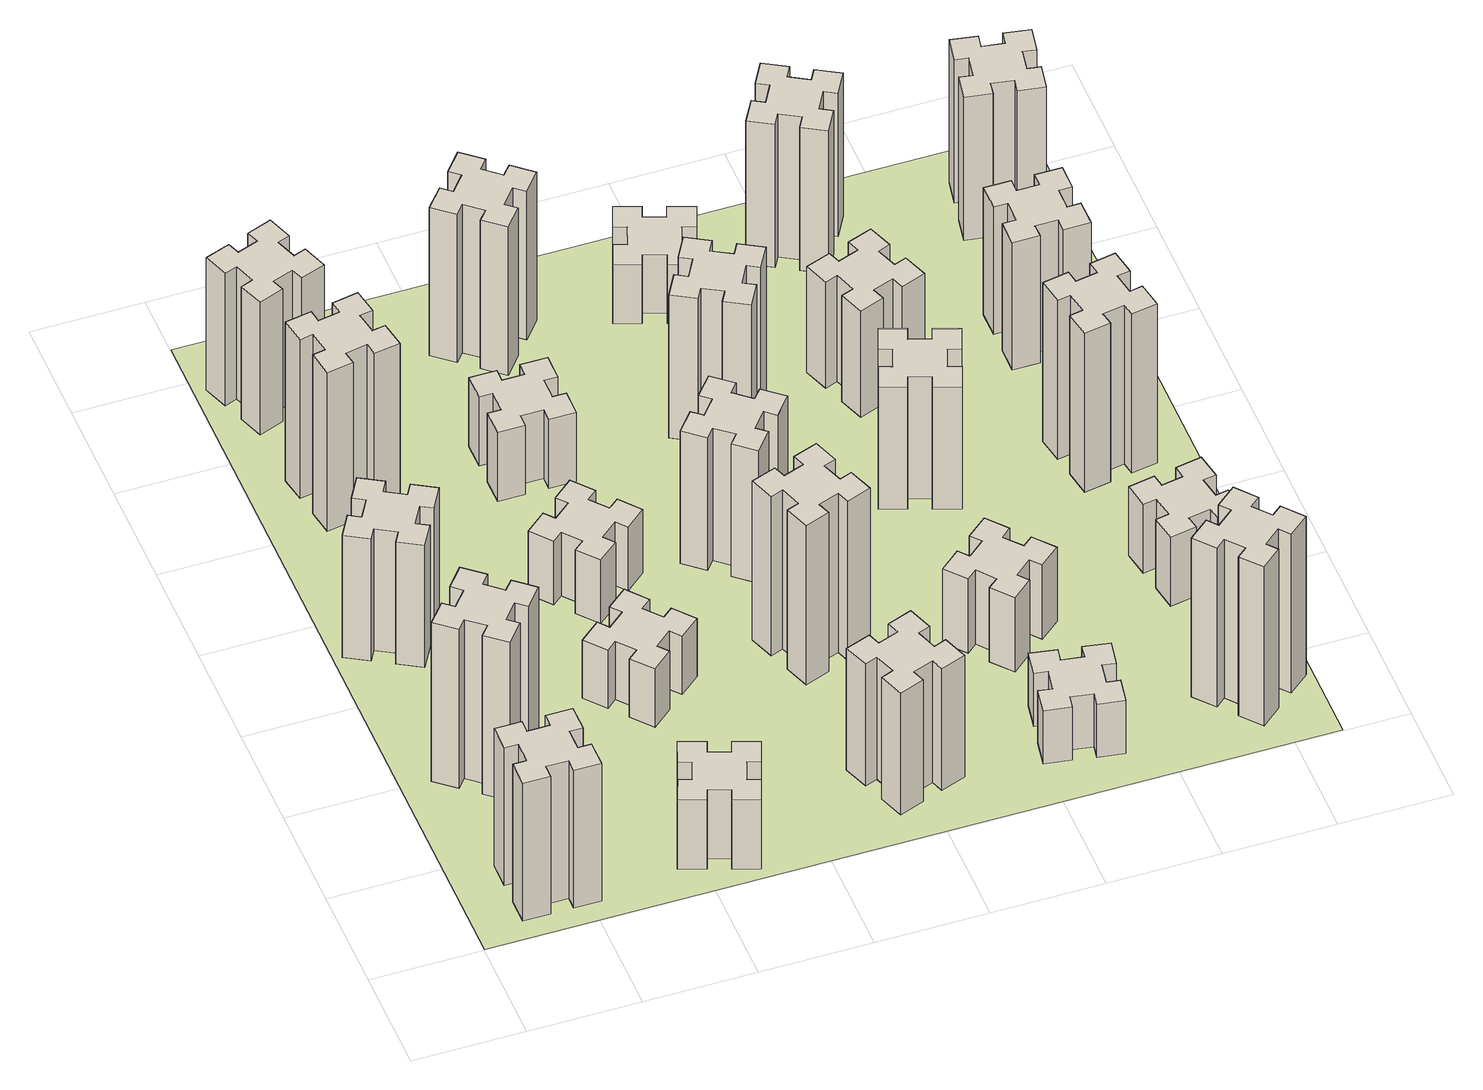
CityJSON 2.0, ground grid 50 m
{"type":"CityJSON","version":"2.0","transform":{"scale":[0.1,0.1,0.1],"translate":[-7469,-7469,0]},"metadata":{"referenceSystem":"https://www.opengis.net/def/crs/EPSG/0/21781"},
"CityObjects":{
"building1":{"type":"Building","attributes":{"class":"1000","function":"1000","usage":"1000","yearOfConstruction":2016,"roofType":"1000","measuredHeight":78,"storeysAboveGround":30,"storeysBelowGround":0},"geometry":[{"type":"Solid","lod":"1","boundaries":[[[[0,1,2,3,4,5,6,7,8,9,10,11,12,13,14,15,16,17,18,19]],[[17,16,20,21]],[[16,15,22,20]],[[15,14,23,22]],[[14,13,24,23]],[[13,12,25,24]],[[12,11,26,25]],[[11,10,27,26]],[[10,9,28,27]],[[9,8,29,28]],[[8,7,30,29]],[[7,6,31,30]],[[6,5,32,31]],[[5,4,33,32]],[[4,3,34,33]],[[3,2,35,34]],[[2,1,36,35]],[[1,0,37,36]],[[0,19,38,37]],[[19,18,39,38]],[[18,17,21,39]],[[24,25,26,27,28,29,30,31,32,33,34,35,36,37,38,39,21,20,22,23]]]]}]},
"building2":{"type":"Building","attributes":{"class":"1000","function":"1000","usage":"1000","yearOfConstruction":2016,"roofType":"1000","measuredHeight":90,"storeysAboveGround":30,"storeysBelowGround":0},"geometry":[{"type":"Solid","lod":"1","boundaries":[[[[40,41,42,43,44,45,46,47,48,49,50,51,52,53,54,55,56,57,58,59]],[[57,56,60,61]],[[56,55,62,60]],[[55,54,63,62]],[[54,53,64,63]],[[53,52,65,64]],[[52,51,66,65]],[[51,50,67,66]],[[50,49,68,67]],[[49,48,69,68]],[[48,47,70,69]],[[47,46,71,70]],[[46,45,72,71]],[[45,44,73,72]],[[44,43,74,73]],[[43,42,75,74]],[[42,41,76,75]],[[41,40,77,76]],[[40,59,78,77]],[[59,58,79,78]],[[58,57,61,79]],[[64,65,66,67,68,69,70,71,72,73,74,75,76,77,78,79,61,60,62,63]]]]}]},
"building3":{"type":"Building","attributes":{"class":"1000","function":"1000","usage":"1000","yearOfConstruction":2016,"roofType":"1000","measuredHeight":69,"storeysAboveGround":30,"storeysBelowGround":0},"geometry":[{"type":"Solid","lod":"1","boundaries":[[[[80,81,82,83,84,85,86,87,88,89,90,91,92,93,94,95,96,97,98,99]],[[97,96,100,101]],[[96,95,102,100]],[[95,94,103,102]],[[94,93,104,103]],[[93,92,105,104]],[[92,91,106,105]],[[91,90,107,106]],[[90,89,108,107]],[[89,88,109,108]],[[88,87,110,109]],[[87,86,111,110]],[[86,85,112,111]],[[85,84,113,112]],[[84,83,114,113]],[[83,82,115,114]],[[82,81,116,115]],[[81,80,117,116]],[[80,99,118,117]],[[99,98,119,118]],[[98,97,101,119]],[[104,105,106,107,108,109,110,111,112,113,114,115,116,117,118,119,101,100,102,103]]]]}]},
"building4":{"type":"Building","attributes":{"class":"1000","function":"1000","usage":"1000","yearOfConstruction":2016,"roofType":"1000","measuredHeight":90,"storeysAboveGround":30,"storeysBelowGround":0},"geometry":[{"type":"Solid","lod":"1","boundaries":[[[[120,121,122,123,124,125,126,127,128,129,130,131,132,133,134,135,136,137,138,139]],[[137,136,140,141]],[[136,135,142,140]],[[135,134,143,142]],[[134,133,144,143]],[[133,132,145,144]],[[132,131,146,145]],[[131,130,147,146]],[[130,129,148,147]],[[129,128,149,148]],[[128,127,150,149]],[[127,126,151,150]],[[126,125,152,151]],[[125,124,153,152]],[[124,123,154,153]],[[123,122,155,154]],[[122,121,156,155]],[[121,120,157,156]],[[120,139,158,157]],[[139,138,159,158]],[[138,137,141,159]],[[144,145,146,147,148,149,150,151,152,153,154,155,156,157,158,159,141,140,142,143]]]]}]},
"building5":{"type":"Building","attributes":{"class":"1000","function":"1000","usage":"1000","yearOfConstruction":2016,"roofType":"1000","measuredHeight":39,"storeysAboveGround":30,"storeysBelowGround":0},"geometry":[{"type":"Solid","lod":"1","boundaries":[[[[160,161,162,163,164,165,166,167,168,169,170,171,172,173,174,175,176,177,178,179]],[[177,176,180,181]],[[176,175,182,180]],[[175,174,183,182]],[[174,173,184,183]],[[173,172,185,184]],[[172,171,186,185]],[[171,170,187,186]],[[170,169,188,187]],[[169,168,189,188]],[[168,167,190,189]],[[167,166,191,190]],[[166,165,192,191]],[[165,164,193,192]],[[164,163,194,193]],[[163,162,195,194]],[[162,161,196,195]],[[161,160,197,196]],[[160,179,198,197]],[[179,178,199,198]],[[178,177,181,199]],[[184,185,186,187,188,189,190,191,192,193,194,195,196,197,198,199,181,180,182,183]]]]}]},
"building6":{"type":"Building","attributes":{"class":"1000","function":"1000","usage":"1000","yearOfConstruction":2016,"roofType":"1000","measuredHeight":75,"storeysAboveGround":30,"storeysBelowGround":0},"geometry":[{"type":"Solid","lod":"1","boundaries":[[[[200,201,202,203,204,205,206,207,208,209,210,211,212,213,214,215,216,217,218,219]],[[217,216,220,221]],[[216,215,222,220]],[[215,214,223,222]],[[214,213,224,223]],[[213,212,225,224]],[[212,211,226,225]],[[211,210,227,226]],[[210,209,228,227]],[[209,208,229,228]],[[208,207,230,229]],[[207,206,231,230]],[[206,205,232,231]],[[205,204,233,232]],[[204,203,234,233]],[[203,202,235,234]],[[202,201,236,235]],[[201,200,237,236]],[[200,219,238,237]],[[219,218,239,238]],[[218,217,221,239]],[[224,225,226,227,228,229,230,231,232,233,234,235,236,237,238,239,221,220,222,223]]]]}]},
"building7":{"type":"Building","attributes":{"class":"1000","function":"1000","usage":"1000","yearOfConstruction":2016,"roofType":"1000","measuredHeight":33,"storeysAboveGround":30,"storeysBelowGround":0},"geometry":[{"type":"Solid","lod":"1","boundaries":[[[[240,241,242,243,244,245,246,247,248,249,250,251,252,253,254,255,256,257,258,259]],[[257,256,260,261]],[[256,255,262,260]],[[255,254,263,262]],[[254,253,264,263]],[[253,252,265,264]],[[252,251,266,265]],[[251,250,267,266]],[[250,249,268,267]],[[249,248,269,268]],[[248,247,270,269]],[[247,246,271,270]],[[246,245,272,271]],[[245,244,273,272]],[[244,243,274,273]],[[243,242,275,274]],[[242,241,276,275]],[[241,240,277,276]],[[240,259,278,277]],[[259,258,279,278]],[[258,257,261,279]],[[264,265,266,267,268,269,270,271,272,273,274,275,276,277,278,279,261,260,262,263]]]]}]},
"building8":{"type":"Building","attributes":{"class":"1000","function":"1000","usage":"1000","yearOfConstruction":2016,"roofType":"1000","measuredHeight":36,"storeysAboveGround":30,"storeysBelowGround":0},"geometry":[{"type":"Solid","lod":"1","boundaries":[[[[280,281,282,283,284,285,286,287,288,289,290,291,292,293,294,295,296,297,298,299]],[[297,296,300,301]],[[296,295,302,300]],[[295,294,303,302]],[[294,293,304,303]],[[293,292,305,304]],[[292,291,306,305]],[[291,290,307,306]],[[290,289,308,307]],[[289,288,309,308]],[[288,287,310,309]],[[287,286,311,310]],[[286,285,312,311]],[[285,284,313,312]],[[284,283,314,313]],[[283,282,315,314]],[[282,281,316,315]],[[281,280,317,316]],[[280,299,318,317]],[[299,298,319,318]],[[298,297,301,319]],[[304,305,306,307,308,309,310,311,312,313,314,315,316,317,318,319,301,300,302,303]]]]}]},
"building9":{"type":"Building","attributes":{"class":"1000","function":"1000","usage":"1000","yearOfConstruction":2016,"roofType":"1000","measuredHeight":39,"storeysAboveGround":30,"storeysBelowGround":0},"geometry":[{"type":"Solid","lod":"1","boundaries":[[[[320,321,322,323,324,325,326,327,328,329,330,331,332,333,334,335,336,337,338,339]],[[337,336,340,341]],[[336,335,342,340]],[[335,334,343,342]],[[334,333,344,343]],[[333,332,345,344]],[[332,331,346,345]],[[331,330,347,346]],[[330,329,348,347]],[[329,328,349,348]],[[328,327,350,349]],[[327,326,351,350]],[[326,325,352,351]],[[325,324,353,352]],[[324,323,354,353]],[[323,322,355,354]],[[322,321,356,355]],[[321,320,357,356]],[[320,339,358,357]],[[339,338,359,358]],[[338,337,341,359]],[[344,345,346,347,348,349,350,351,352,353,354,355,356,357,358,359,341,340,342,343]]]]}]},
"building10":{"type":"Building","attributes":{"class":"1000","function":"1000","usage":"1000","yearOfConstruction":2016,"roofType":"1000","measuredHeight":69,"storeysAboveGround":30,"storeysBelowGround":0},"geometry":[{"type":"Solid","lod":"1","boundaries":[[[[360,361,362,363,364,365,366,367,368,369,370,371,372,373,374,375,376,377,378,379]],[[377,376,380,381]],[[376,375,382,380]],[[375,374,383,382]],[[374,373,384,383]],[[373,372,385,384]],[[372,371,386,385]],[[371,370,387,386]],[[370,369,388,387]],[[369,368,389,388]],[[368,367,390,389]],[[367,366,391,390]],[[366,365,392,391]],[[365,364,393,392]],[[364,363,394,393]],[[363,362,395,394]],[[362,361,396,395]],[[361,360,397,396]],[[360,379,398,397]],[[379,378,399,398]],[[378,377,381,399]],[[384,385,386,387,388,389,390,391,392,393,394,395,396,397,398,399,381,380,382,383]]]]}]},
"building11":{"type":"Building","attributes":{"class":"1000","function":"1000","usage":"1000","yearOfConstruction":2016,"roofType":"1000","measuredHeight":84,"storeysAboveGround":30,"storeysBelowGround":0},"geometry":[{"type":"Solid","lod":"1","boundaries":[[[[400,401,402,403,404,405,406,407,408,409,410,411,412,413,414,415,416,417,418,419]],[[417,416,420,421]],[[416,415,422,420]],[[415,414,423,422]],[[414,413,424,423]],[[413,412,425,424]],[[412,411,426,425]],[[411,410,427,426]],[[410,409,428,427]],[[409,408,429,428]],[[408,407,430,429]],[[407,406,431,430]],[[406,405,432,431]],[[405,404,433,432]],[[404,403,434,433]],[[403,402,435,434]],[[402,401,436,435]],[[401,400,437,436]],[[400,419,438,437]],[[419,418,439,438]],[[418,417,421,439]],[[424,425,426,427,428,429,430,431,432,433,434,435,436,437,438,439,421,420,422,423]]]]}]},
"building12":{"type":"Building","attributes":{"class":"1000","function":"1000","usage":"1000","yearOfConstruction":2016,"roofType":"1000","measuredHeight":90,"storeysAboveGround":30,"storeysBelowGround":0},"geometry":[{"type":"Solid","lod":"1","boundaries":[[[[440,441,442,443,444,445,446,447,448,449,450,451,452,453,454,455,456,457,458,459]],[[457,456,460,461]],[[456,455,462,460]],[[455,454,463,462]],[[454,453,464,463]],[[453,452,465,464]],[[452,451,466,465]],[[451,450,467,466]],[[450,449,468,467]],[[449,448,469,468]],[[448,447,470,469]],[[447,446,471,470]],[[446,445,472,471]],[[445,444,473,472]],[[444,443,474,473]],[[443,442,475,474]],[[442,441,476,475]],[[441,440,477,476]],[[440,459,478,477]],[[459,458,479,478]],[[458,457,461,479]],[[464,465,466,467,468,469,470,471,472,473,474,475,476,477,478,479,461,460,462,463]]]]}]},
"building13":{"type":"Building","attributes":{"class":"1000","function":"1000","usage":"1000","yearOfConstruction":2016,"roofType":"1000","measuredHeight":75,"storeysAboveGround":30,"storeysBelowGround":0},"geometry":[{"type":"Solid","lod":"1","boundaries":[[[[480,481,482,483,484,485,486,487,488,489,490,491,492,493,494,495,496,497,498,499]],[[497,496,500,501]],[[496,495,502,500]],[[495,494,503,502]],[[494,493,504,503]],[[493,492,505,504]],[[492,491,506,505]],[[491,490,507,506]],[[490,489,508,507]],[[489,488,509,508]],[[488,487,510,509]],[[487,486,511,510]],[[486,485,512,511]],[[485,484,513,512]],[[484,483,514,513]],[[483,482,515,514]],[[482,481,516,515]],[[481,480,517,516]],[[480,499,518,517]],[[499,498,519,518]],[[498,497,501,519]],[[504,505,506,507,508,509,510,511,512,513,514,515,516,517,518,519,501,500,502,503]]]]}]},
"building14":{"type":"Building","attributes":{"class":"1000","function":"1000","usage":"1000","yearOfConstruction":2016,"roofType":"1000","measuredHeight":81,"storeysAboveGround":30,"storeysBelowGround":0},"geometry":[{"type":"Solid","lod":"1","boundaries":[[[[520,521,522,523,524,525,526,527,528,529,530,531,532,533,534,535,536,537,538,539]],[[537,536,540,541]],[[536,535,542,540]],[[535,534,543,542]],[[534,533,544,543]],[[533,532,545,544]],[[532,531,546,545]],[[531,530,547,546]],[[530,529,548,547]],[[529,528,549,548]],[[528,527,550,549]],[[527,526,551,550]],[[526,525,552,551]],[[525,524,553,552]],[[524,523,554,553]],[[523,522,555,554]],[[522,521,556,555]],[[521,520,557,556]],[[520,539,558,557]],[[539,538,559,558]],[[538,537,541,559]],[[544,545,546,547,548,549,550,551,552,553,554,555,556,557,558,559,541,540,542,543]]]]}]},
"building15":{"type":"Building","attributes":{"class":"1000","function":"1000","usage":"1000","yearOfConstruction":2016,"roofType":"1000","measuredHeight":30,"storeysAboveGround":30,"storeysBelowGround":0},"geometry":[{"type":"Solid","lod":"1","boundaries":[[[[560,561,562,563,564,565,566,567,568,569,570,571,572,573,574,575,576,577,578,579]],[[577,576,580,581]],[[576,575,582,580]],[[575,574,583,582]],[[574,573,584,583]],[[573,572,585,584]],[[572,571,586,585]],[[571,570,587,586]],[[570,569,588,587]],[[569,568,589,588]],[[568,567,590,589]],[[567,566,591,590]],[[566,565,592,591]],[[565,564,593,592]],[[564,563,594,593]],[[563,562,595,594]],[[562,561,596,595]],[[561,560,597,596]],[[560,579,598,597]],[[579,578,599,598]],[[578,577,581,599]],[[584,585,586,587,588,589,590,591,592,593,594,595,596,597,598,599,581,580,582,583]]]]}]},
"building16":{"type":"Building","attributes":{"class":"1000","function":"1000","usage":"1000","yearOfConstruction":2016,"roofType":"1000","measuredHeight":42,"storeysAboveGround":30,"storeysBelowGround":0},"geometry":[{"type":"Solid","lod":"1","boundaries":[[[[600,601,602,603,604,605,606,607,608,609,610,611,612,613,614,615,616,617,618,619]],[[617,616,620,621]],[[616,615,622,620]],[[615,614,623,622]],[[614,613,624,623]],[[613,612,625,624]],[[612,611,626,625]],[[611,610,627,626]],[[610,609,628,627]],[[609,608,629,628]],[[608,607,630,629]],[[607,606,631,630]],[[606,605,632,631]],[[605,604,633,632]],[[604,603,634,633]],[[603,602,635,634]],[[602,601,636,635]],[[601,600,637,636]],[[600,619,638,637]],[[619,618,639,638]],[[618,617,621,639]],[[624,625,626,627,628,629,630,631,632,633,634,635,636,637,638,639,621,620,622,623]]]]}]},
"building17":{"type":"Building","attributes":{"class":"1000","function":"1000","usage":"1000","yearOfConstruction":2016,"roofType":"1000","measuredHeight":33,"storeysAboveGround":30,"storeysBelowGround":0},"geometry":[{"type":"Solid","lod":"1","boundaries":[[[[640,641,642,643,644,645,646,647,648,649,650,651,652,653,654,655,656,657,658,659]],[[657,656,660,661]],[[656,655,662,660]],[[655,654,663,662]],[[654,653,664,663]],[[653,652,665,664]],[[652,651,666,665]],[[651,650,667,666]],[[650,649,668,667]],[[649,648,669,668]],[[648,647,670,669]],[[647,646,671,670]],[[646,645,672,671]],[[645,644,673,672]],[[644,643,674,673]],[[643,642,675,674]],[[642,641,676,675]],[[641,640,677,676]],[[640,659,678,677]],[[659,658,679,678]],[[658,657,661,679]],[[664,665,666,667,668,669,670,671,672,673,674,675,676,677,678,679,661,660,662,663]]]]}]},
"building18":{"type":"Building","attributes":{"class":"1000","function":"1000","usage":"1000","yearOfConstruction":2016,"roofType":"1000","measuredHeight":69,"storeysAboveGround":30,"storeysBelowGround":0},"geometry":[{"type":"Solid","lod":"1","boundaries":[[[[680,681,682,683,684,685,686,687,688,689,690,691,692,693,694,695,696,697,698,699]],[[697,696,700,701]],[[696,695,702,700]],[[695,694,703,702]],[[694,693,704,703]],[[693,692,705,704]],[[692,691,706,705]],[[691,690,707,706]],[[690,689,708,707]],[[689,688,709,708]],[[688,687,710,709]],[[687,686,711,710]],[[686,685,712,711]],[[685,684,713,712]],[[684,683,714,713]],[[683,682,715,714]],[[682,681,716,715]],[[681,680,717,716]],[[680,699,718,717]],[[699,698,719,718]],[[698,697,701,719]],[[704,705,706,707,708,709,710,711,712,713,714,715,716,717,718,719,701,700,702,703]]]]}]},
"building19":{"type":"Building","attributes":{"class":"1000","function":"1000","usage":"1000","yearOfConstruction":2016,"roofType":"1000","measuredHeight":60,"storeysAboveGround":30,"storeysBelowGround":0},"geometry":[{"type":"Solid","lod":"1","boundaries":[[[[720,721,722,723,724,725,726,727,728,729,730,731,732,733,734,735,736,737,738,739]],[[737,736,740,741]],[[736,735,742,740]],[[735,734,743,742]],[[734,733,744,743]],[[733,732,745,744]],[[732,731,746,745]],[[731,730,747,746]],[[730,729,748,747]],[[729,728,749,748]],[[728,727,750,749]],[[727,726,751,750]],[[726,725,752,751]],[[725,724,753,752]],[[724,723,754,753]],[[723,722,755,754]],[[722,721,756,755]],[[721,720,757,756]],[[720,739,758,757]],[[739,738,759,758]],[[738,737,741,759]],[[744,745,746,747,748,749,750,751,752,753,754,755,756,757,758,759,741,740,742,743]]]]}]},
"building20":{"type":"Building","attributes":{"class":"1000","function":"1000","usage":"1000","yearOfConstruction":2016,"roofType":"1000","measuredHeight":90,"storeysAboveGround":30,"storeysBelowGround":0},"geometry":[{"type":"Solid","lod":"1","boundaries":[[[[760,761,762,763,764,765,766,767,768,769,770,771,772,773,774,775,776,777,778,779]],[[777,776,780,781]],[[776,775,782,780]],[[775,774,783,782]],[[774,773,784,783]],[[773,772,785,784]],[[772,771,786,785]],[[771,770,787,786]],[[770,769,788,787]],[[769,768,789,788]],[[768,767,790,789]],[[767,766,791,790]],[[766,765,792,791]],[[765,764,793,792]],[[764,763,794,793]],[[763,762,795,794]],[[762,761,796,795]],[[761,760,797,796]],[[760,779,798,797]],[[779,778,799,798]],[[778,777,781,799]],[[784,785,786,787,788,789,790,791,792,793,794,795,796,797,798,799,781,780,782,783]]]]}]},
"building21":{"type":"Building","attributes":{"class":"1000","function":"1000","usage":"1000","yearOfConstruction":2016,"roofType":"1000","measuredHeight":81,"storeysAboveGround":30,"storeysBelowGround":0},"geometry":[{"type":"Solid","lod":"1","boundaries":[[[[800,801,802,803,804,805,806,807,808,809,810,811,812,813,814,815,816,817,818,819]],[[817,816,820,821]],[[816,815,822,820]],[[815,814,823,822]],[[814,813,824,823]],[[813,812,825,824]],[[812,811,826,825]],[[811,810,827,826]],[[810,809,828,827]],[[809,808,829,828]],[[808,807,830,829]],[[807,806,831,830]],[[806,805,832,831]],[[805,804,833,832]],[[804,803,834,833]],[[803,802,835,834]],[[802,801,836,835]],[[801,800,837,836]],[[800,819,838,837]],[[819,818,839,838]],[[818,817,821,839]],[[824,825,826,827,828,829,830,831,832,833,834,835,836,837,838,839,821,820,822,823]]]]}]},
"building22":{"type":"Building","attributes":{"class":"1000","function":"1000","usage":"1000","yearOfConstruction":2016,"roofType":"1000","measuredHeight":39,"storeysAboveGround":30,"storeysBelowGround":0},"geometry":[{"type":"Solid","lod":"1","boundaries":[[[[840,841,842,843,844,845,846,847,848,849,850,851,852,853,854,855,856,857,858,859]],[[857,856,860,861]],[[856,855,862,860]],[[855,854,863,862]],[[854,853,864,863]],[[853,852,865,864]],[[852,851,866,865]],[[851,850,867,866]],[[850,849,868,867]],[[849,848,869,868]],[[848,847,870,869]],[[847,846,871,870]],[[846,845,872,871]],[[845,844,873,872]],[[844,843,874,873]],[[843,842,875,874]],[[842,841,876,875]],[[841,840,877,876]],[[840,859,878,877]],[[859,858,879,878]],[[858,857,861,879]],[[864,865,866,867,868,869,870,871,872,873,874,875,876,877,878,879,861,860,862,863]]]]}]},
"building23":{"type":"Building","attributes":{"class":"1000","function":"1000","usage":"1000","yearOfConstruction":2016,"roofType":"1000","measuredHeight":90,"storeysAboveGround":30,"storeysBelowGround":0},"geometry":[{"type":"Solid","lod":"1","boundaries":[[[[880,881,882,883,884,885,886,887,888,889,890,891,892,893,894,895,896,897,898,899]],[[897,896,900,901]],[[896,895,902,900]],[[895,894,903,902]],[[894,893,904,903]],[[893,892,905,904]],[[892,891,906,905]],[[891,890,907,906]],[[890,889,908,907]],[[889,888,909,908]],[[888,887,910,909]],[[887,886,911,910]],[[886,885,912,911]],[[885,884,913,912]],[[884,883,914,913]],[[883,882,915,914]],[[882,881,916,915]],[[881,880,917,916]],[[880,899,918,917]],[[899,898,919,918]],[[898,897,901,919]],[[904,905,906,907,908,909,910,911,912,913,914,915,916,917,918,919,901,900,902,903]]]]}]},
"building24":{"type":"Building","attributes":{"class":"1000","function":"1000","usage":"1000","yearOfConstruction":2016,"roofType":"1000","measuredHeight":72,"storeysAboveGround":30,"storeysBelowGround":0},"geometry":[{"type":"Solid","lod":"1","boundaries":[[[[920,921,922,923,924,925,926,927,928,929,930,931,932,933,934,935,936,937,938,939]],[[937,936,940,941]],[[936,935,942,940]],[[935,934,943,942]],[[934,933,944,943]],[[933,932,945,944]],[[932,931,946,945]],[[931,930,947,946]],[[930,929,948,947]],[[929,928,949,948]],[[928,927,950,949]],[[927,926,951,950]],[[926,925,952,951]],[[925,924,953,952]],[[924,923,954,953]],[[923,922,955,954]],[[922,921,956,955]],[[921,920,957,956]],[[920,939,958,957]],[[939,938,959,958]],[[938,937,941,959]],[[944,945,946,947,948,949,950,951,952,953,954,955,956,957,958,959,941,940,942,943]]]]}]},
"building25":{"type":"Building","attributes":{"class":"1000","function":"1000","usage":"1000","yearOfConstruction":2016,"roofType":"1000","measuredHeight":81,"storeysAboveGround":30,"storeysBelowGround":0},"geometry":[{"type":"Solid","lod":"1","boundaries":[[[[960,961,962,963,964,965,966,967,968,969,970,971,972,973,974,975,976,977,978,979]],[[977,976,980,981]],[[976,975,982,980]],[[975,974,983,982]],[[974,973,984,983]],[[973,972,985,984]],[[972,971,986,985]],[[971,970,987,986]],[[970,969,988,987]],[[969,968,989,988]],[[968,967,990,989]],[[967,966,991,990]],[[966,965,992,991]],[[965,964,993,992]],[[964,963,994,993]],[[963,962,995,994]],[[962,961,996,995]],[[961,960,997,996]],[[960,979,998,997]],[[979,978,999,998]],[[978,977,981,999]],[[984,985,986,987,988,989,990,991,992,993,994,995,996,997,998,999,981,980,982,983]]]]}]},
"landuse1":{"type":"LandUse","attributes":{"name":"plot1","function":"1010"},"geometry":[{"type":"MultiSurface","lod":"1","boundaries":[[[1000,1001,1002,1003]]]}]}
},
"vertices":[
[265,325,0],[265,225,0],[205,225,0],[205,105,0],[325,105,0],[325,165,0],[425,165,0],[425,105,0],[545,105,0],[545,225,0],[485,225,0],[485,325,0],[545,325,0],[545,445,0],[425,445,0],[425,385,0],[325,385,0],[325,445,0],[205,445,0],[205,325,0],[325,385,780],[325,445,780],[425,385,780],[425,445,780],[545,445,780],[545,325,780],[485,325,780],[485,225,780],[545,225,780],[545,105,780],[425,105,780],[425,165,780],[325,165,780],[325,105,780],[205,105,780],[205,225,780],[265,225,780],[265,325,780],[205,325,780],[205,445,780],
[484,1067,0],[408,1132,0],[446,1178,0],[354,1255,0],[277,1163,0],[323,1124,0],[259,1048,0],[213,1086,0],[136,994,0],[228,917,0],[266,963,0],[343,899,0],[304,853,0],[396,776,0],[473,868,0],[427,906,0],[492,983,0],[538,944,0],[615,1036,0],[523,1113,0],[492,983,900],[538,944,900],[427,906,900],[473,868,900],[396,776,900],[304,853,900],[343,899,900],[266,963,900],[228,917,900],[136,994,900],[213,1086,900],[259,1048,900],[323,1124,900],[277,1163,900],[354,1255,900],[446,1178,900],[408,1132,900],[484,1067,900],[523,1113,900],[615,1036,900],
[374,1926,0],[287,1976,0],[317,2028,0],[213,2088,0],[153,1984,0],[205,1954,0],[155,1867,0],[103,1897,0],[43,1793,0],[147,1733,0],[177,1785,0],[264,1735,0],[234,1683,0],[338,1623,0],[398,1727,0],[346,1757,0],[396,1844,0],[448,1814,0],[508,1918,0],[404,1978,0],[396,1844,690],[448,1814,690],[346,1757,690],[398,1727,690],[338,1623,690],[234,1683,690],[264,1735,690],[177,1785,690],[147,1733,690],[43,1793,690],[103,1897,690],[155,1867,690],[205,1954,690],[153,1984,690],[213,2088,690],[317,2028,690],[287,1976,690],[374,1926,690],[404,1978,690],[508,1918,690],
[405,2812,0],[307,2795,0],[297,2854,0],[178,2833,0],[199,2715,0],[258,2725,0],[276,2627,0],[217,2617,0],[237,2498,0],[356,2519,0],[345,2578,0],[444,2596,0],[454,2537,0],[572,2557,0],[551,2676,0],[492,2665,0],[475,2764,0],[534,2774,0],[513,2892,0],[395,2871,0],[475,2764,900],[534,2774,900],[492,2665,900],[551,2676,900],[572,2557,900],[454,2537,900],[444,2596,900],[345,2578,900],[356,2519,900],[237,2498,900],[217,2617,900],[276,2627,900],[258,2725,900],[199,2715,900],[178,2833,900],[297,2854,900],[307,2795,900],[405,2812,900],[395,2871,900],[513,2892,900],
[1029,360,0],[995,266,0],[939,287,0],[897,174,0],[1010,133,0],[1031,189,0],[1125,155,0],[1104,99,0],[1217,57,0],[1258,170,0],[1202,191,0],[1236,285,0],[1292,264,0],[1333,377,0],[1220,418,0],[1200,362,0],[1106,396,0],[1127,452,0],[1014,493,0],[973,380,0],[1106,396,390],[1127,452,390],[1200,362,390],[1220,418,390],[1333,377,390],[1292,264,390],[1236,285,390],[1202,191,390],[1258,170,390],[1217,57,390],[1104,99,390],[1125,155,390],[1031,189,390],[1010,133,390],[897,174,390],[939,287,390],[995,266,390],[1029,360,390],[973,380,390],[1014,493,390],
[155,3345,0],[189,3251,0],[133,3230,0],[174,3117,0],[287,3159,0],[266,3215,0],[360,3249,0],[380,3193,0],[493,3234,0],[452,3347,0],[396,3326,0],[362,3420,0],[418,3440,0],[377,3553,0],[264,3512,0],[285,3456,0],[191,3422,0],[170,3478,0],[57,3437,0],[99,3324,0],[191,3422,750],[170,3478,750],[285,3456,750],[264,3512,750],[377,3553,750],[418,3440,750],[362,3420,750],[396,3326,750],[452,3347,750],[493,3234,750],[380,3193,750],[360,3249,750],[266,3215,750],[287,3159,750],[174,3117,750],[133,3230,750],[189,3251,750],[155,3345,750],[99,3324,750],[57,3437,750],
[1083,1332,0],[1006,1267,0],[968,1313,0],[876,1236,0],[953,1144,0],[999,1183,0],[1063,1106,0],[1017,1068,0],[1094,976,0],[1186,1053,0],[1148,1099,0],[1224,1163,0],[1263,1117,0],[1355,1194,0],[1278,1286,0],[1232,1248,0],[1167,1324,0],[1213,1363,0],[1136,1455,0],[1044,1378,0],[1167,1324,330],[1213,1363,330],[1232,1248,330],[1278,1286,330],[1355,1194,330],[1263,1117,330],[1224,1163,330],[1148,1099,330],[1186,1053,330],[1094,976,330],[1017,1068,330],[1063,1106,330],[999,1183,330],[953,1144,330],[876,1236,330],[968,1313,330],[1006,1267,330],[1083,1332,330],[1044,1378,330],[1136,1455,330],
[1083,1972,0],[1006,1907,0],[968,1953,0],[876,1876,0],[953,1784,0],[999,1823,0],[1063,1746,0],[1017,1708,0],[1094,1616,0],[1186,1693,0],[1148,1739,0],[1224,1803,0],[1263,1757,0],[1355,1834,0],[1278,1926,0],[1232,1888,0],[1167,1964,0],[1213,2003,0],[1136,2095,0],[1044,2018,0],[1167,1964,360],[1213,2003,360],[1232,1888,360],[1278,1926,360],[1355,1834,360],[1263,1757,360],[1224,1803,360],[1148,1739,360],[1186,1693,360],[1094,1616,360],[1017,1708,360],[1063,1746,360],[999,1823,360],[953,1784,360],[876,1876,360],[968,1953,360],[1006,1907,360],[1083,1972,360],[1044,2018,360],[1136,2095,360],
[1005,2645,0],[1005,2545,0],[945,2545,0],[945,2425,0],[1065,2425,0],[1065,2485,0],[1165,2485,0],[1165,2425,0],[1285,2425,0],[1285,2545,0],[1225,2545,0],[1225,2645,0],[1285,2645,0],[1285,2765,0],[1165,2765,0],[1165,2705,0],[1065,2705,0],[1065,2765,0],[945,2765,0],[945,2645,0],[1065,2705,390],[1065,2765,390],[1165,2705,390],[1165,2765,390],[1285,2765,390],[1285,2645,390],[1225,2645,390],[1225,2545,390],[1285,2545,390],[1285,2425,390],[1165,2425,390],[1165,2485,390],[1065,2485,390],[1065,2425,390],[945,2425,390],[945,2545,390],[1005,2545,390],[1005,2645,390],[945,2645,390],[945,2765,390],
[1965,496,0],[1871,462,0],[1850,518,0],[1737,477,0],[1779,364,0],[1835,385,0],[1869,291,0],[1813,270,0],[1854,157,0],[1967,199,0],[1946,255,0],[2040,289,0],[2060,233,0],[2173,274,0],[2132,387,0],[2076,366,0],[2042,460,0],[2098,480,0],[2057,593,0],[1944,552,0],[2042,460,690],[2098,480,690],[2076,366,690],[2132,387,690],[2173,274,690],[2060,233,690],[2040,289,690],[1946,255,690],[1967,199,690],[1854,157,690],[1813,270,690],[1869,291,690],[1835,385,690],[1779,364,690],[1737,477,690],[1850,518,690],[1871,462,690],[1965,496,690],[1944,552,690],[2057,593,690],
[1106,3283,0],[1183,3219,0],[1144,3173,0],[1236,3096,0],[1313,3188,0],[1267,3226,0],[1332,3303,0],[1378,3264,0],[1455,3356,0],[1363,3433,0],[1324,3387,0],[1248,3452,0],[1286,3498,0],[1194,3575,0],[1117,3483,0],[1163,3444,0],[1099,3368,0],[1053,3406,0],[976,3314,0],[1068,3237,0],[1099,3368,840],[1053,3406,840],[1163,3444,840],[1117,3483,840],[1194,3575,840],[1286,3498,840],[1248,3452,840],[1324,3387,840],[1363,3433,840],[1455,3356,840],[1378,3264,840],[1332,3303,840],[1267,3226,840],[1313,3188,840],[1236,3096,840],[1144,3173,840],[1183,3219,840],[1106,3283,840],[1068,3237,840],[976,3314,840],
[1846,1095,0],[1940,1129,0],[1960,1073,0],[2073,1114,0],[2032,1227,0],[1976,1206,0],[1942,1300,0],[1998,1320,0],[1957,1433,0],[1844,1392,0],[1865,1336,0],[1771,1302,0],[1750,1358,0],[1637,1317,0],[1679,1204,0],[1735,1225,0],[1769,1131,0],[1713,1110,0],[1754,997,0],[1867,1039,0],[1769,1131,900],[1713,1110,900],[1735,1225,900],[1679,1204,900],[1637,1317,900],[1750,1358,900],[1771,1302,900],[1865,1336,900],[1844,1392,900],[1957,1433,900],[1998,1320,900],[1942,1300,900],[1976,1206,900],[2032,1227,900],[2073,1114,900],[1960,1073,900],[1940,1129,900],[1846,1095,900],[1867,1039,900],[1754,997,900],
[1864,1907,0],[1788,1972,0],[1826,2018,0],[1734,2095,0],[1657,2003,0],[1703,1964,0],[1639,1888,0],[1593,1926,0],[1516,1834,0],[1608,1757,0],[1646,1803,0],[1723,1739,0],[1684,1693,0],[1776,1616,0],[1853,1708,0],[1807,1746,0],[1872,1823,0],[1918,1784,0],[1995,1876,0],[1903,1953,0],[1872,1823,750],[1918,1784,750],[1807,1746,750],[1853,1708,750],[1776,1616,750],[1684,1693,750],[1723,1739,750],[1646,1803,750],[1608,1757,750],[1516,1834,750],[1593,1926,750],[1639,1888,750],[1703,1964,750],[1657,2003,750],[1734,2095,750],[1826,2018,750],[1788,1972,750],[1864,1907,750],[1903,1953,750],[1995,1876,750],
[2054,2666,0],[1967,2716,0],[1997,2768,0],[1893,2828,0],[1833,2724,0],[1885,2694,0],[1835,2607,0],[1783,2637,0],[1723,2533,0],[1827,2473,0],[1857,2525,0],[1944,2475,0],[1914,2423,0],[2018,2363,0],[2078,2467,0],[2026,2497,0],[2076,2584,0],[2128,2554,0],[2188,2658,0],[2084,2718,0],[2076,2584,810],[2128,2554,810],[2026,2497,810],[2078,2467,810],[2018,2363,810],[1914,2423,810],[1944,2475,810],[1857,2525,810],[1827,2473,810],[1723,2533,810],[1783,2637,810],[1835,2607,810],[1885,2694,810],[1833,2724,810],[1893,2828,810],[1997,2768,810],[1967,2716,810],[2054,2666,810],[2084,2718,810],[2188,2658,810],
[2596,444,0],[2578,345,0],[2519,356,0],[2498,237,0],[2617,217,0],[2627,276,0],[2725,258,0],[2715,199,0],[2833,178,0],[2854,297,0],[2795,307,0],[2812,405,0],[2871,395,0],[2892,513,0],[2774,534,0],[2764,475,0],[2665,492,0],[2676,551,0],[2557,572,0],[2537,454,0],[2665,492,300],[2676,551,300],[2764,475,300],[2774,534,300],[2892,513,300],[2871,395,300],[2812,405,300],[2795,307,300],[2854,297,300],[2833,178,300],[2715,199,300],[2725,258,300],[2627,276,300],[2617,217,300],[2498,237,300],[2519,356,300],[2578,345,300],[2596,444,300],[2537,454,300],[2557,572,300],
[2563,1132,0],[2486,1067,0],[2448,1113,0],[2356,1036,0],[2433,944,0],[2479,983,0],[2543,906,0],[2497,868,0],[2574,776,0],[2666,853,0],[2628,899,0],[2704,963,0],[2743,917,0],[2835,994,0],[2758,1086,0],[2712,1048,0],[2647,1124,0],[2693,1163,0],[2616,1255,0],[2524,1178,0],[2647,1124,420],[2693,1163,420],[2712,1048,420],[2758,1086,420],[2835,994,420],[2743,917,420],[2704,963,420],[2628,899,420],[2666,853,420],[2574,776,420],[2497,868,420],[2543,906,420],[2479,983,420],[2433,944,420],[2356,1036,420],[2448,1113,420],[2486,1067,420],[2563,1132,420],[2524,1178,420],[2616,1255,420],
[1871,3249,0],[1965,3215,0],[1944,3159,0],[2057,3117,0],[2098,3230,0],[2042,3251,0],[2076,3345,0],[2132,3324,0],[2173,3437,0],[2060,3478,0],[2040,3422,0],[1946,3456,0],[1967,3512,0],[1854,3553,0],[1813,3440,0],[1869,3420,0],[1835,3326,0],[1779,3347,0],[1737,3234,0],[1850,3193,0],[1835,3326,330],[1779,3347,330],[1869,3420,330],[1813,3440,330],[1854,3553,330],[1967,3512,330],[1946,3456,330],[2040,3422,330],[2060,3478,330],[2173,3437,330],[2132,3324,330],[2076,3345,330],[2042,3251,330],[2098,3230,330],[2057,3117,330],[1944,3159,330],[1965,3215,330],[1871,3249,330],[1850,3193,330],[1737,3234,330],
[2682,1871,0],[2716,1965,0],[2772,1944,0],[2813,2057,0],[2700,2098,0],[2680,2042,0],[2586,2076,0],[2607,2132,0],[2494,2173,0],[2453,2060,0],[2509,2040,0],[2475,1946,0],[2419,1967,0],[2377,1854,0],[2490,1813,0],[2511,1869,0],[2605,1835,0],[2584,1779,0],[2697,1737,0],[2738,1850,0],[2605,1835,690],[2584,1779,690],[2511,1869,690],[2490,1813,690],[2377,1854,690],[2419,1967,690],[2475,1946,690],[2509,2040,690],[2453,2060,690],[2494,2173,690],[2607,2132,690],[2586,2076,690],[2680,2042,690],[2700,2098,690],[2813,2057,690],[2772,1944,690],[2716,1965,690],[2682,1871,690],[2738,1850,690],[2697,1737,690],
[2586,2475,0],[2680,2509,0],[2700,2453,0],[2813,2494,0],[2772,2607,0],[2716,2586,0],[2682,2680,0],[2738,2700,0],[2697,2813,0],[2584,2772,0],[2605,2716,0],[2511,2682,0],[2490,2738,0],[2377,2697,0],[2419,2584,0],[2475,2605,0],[2509,2511,0],[2453,2490,0],[2494,2377,0],[2607,2419,0],[2509,2511,600],[2453,2490,600],[2475,2605,600],[2419,2584,600],[2377,2697,600],[2490,2738,600],[2511,2682,600],[2605,2716,600],[2584,2772,600],[2697,2813,600],[2738,2700,600],[2682,2680,600],[2716,2586,600],[2772,2607,600],[2813,2494,600],[2700,2453,600],[2680,2509,600],[2586,2475,600],[2607,2419,600],[2494,2377,600],
[3468,259,0],[3544,323,0],[3583,277,0],[3675,354,0],[3598,446,0],[3552,408,0],[3487,484,0],[3533,523,0],[3456,615,0],[3364,538,0],[3403,492,0],[3326,427,0],[3288,473,0],[3196,396,0],[3273,304,0],[3319,343,0],[3383,266,0],[3337,228,0],[3414,136,0],[3506,213,0],[3383,266,900],[3337,228,900],[3319,343,900],[3273,304,900],[3196,396,900],[3288,473,900],[3326,427,900],[3403,492,900],[3364,538,900],[3456,615,900],[3533,523,900],[3487,484,900],[3552,408,900],[3598,446,900],[3675,354,900],[3583,277,900],[3544,323,900],[3468,259,900],[3506,213,900],[3414,136,900],
[2694,3506,0],[2607,3556,0],[2637,3608,0],[2533,3668,0],[2473,3564,0],[2525,3534,0],[2475,3447,0],[2423,3477,0],[2363,3373,0],[2467,3313,0],[2497,3365,0],[2584,3315,0],[2554,3263,0],[2658,3203,0],[2718,3307,0],[2666,3337,0],[2716,3424,0],[2768,3394,0],[2828,3498,0],[2724,3558,0],[2716,3424,810],[2768,3394,810],[2666,3337,810],[2718,3307,810],[2658,3203,810],[2554,3263,810],[2584,3315,810],[2497,3365,810],[2467,3313,810],[2363,3373,810],[2423,3477,810],[2475,3447,810],[2525,3534,810],[2473,3564,810],[2533,3668,810],[2637,3608,810],[2607,3556,810],[2694,3506,810],[2724,3558,810],[2828,3498,810],
[3465,1232,0],[3367,1215,0],[3357,1274,0],[3238,1253,0],[3259,1135,0],[3318,1145,0],[3336,1047,0],[3277,1037,0],[3297,918,0],[3416,939,0],[3405,998,0],[3504,1016,0],[3514,957,0],[3632,977,0],[3611,1096,0],[3552,1085,0],[3535,1184,0],[3594,1194,0],[3573,1312,0],[3455,1291,0],[3535,1184,390],[3594,1194,390],[3552,1085,390],[3611,1096,390],[3632,977,390],[3514,957,390],[3504,1016,390],[3405,998,390],[3416,939,390],[3297,918,390],[3277,1037,390],[3336,1047,390],[3318,1145,390],[3259,1135,390],[3238,1253,390],[3357,1274,390],[3367,1215,390],[3465,1232,390],[3455,1291,390],[3573,1312,390],
[3365,1972,0],[3267,1955,0],[3257,2014,0],[3138,1993,0],[3159,1875,0],[3218,1885,0],[3236,1787,0],[3177,1777,0],[3197,1658,0],[3316,1679,0],[3305,1738,0],[3404,1756,0],[3414,1697,0],[3532,1717,0],[3511,1836,0],[3452,1825,0],[3435,1924,0],[3494,1934,0],[3473,2052,0],[3355,2031,0],[3435,1924,900],[3494,1934,900],[3452,1825,900],[3511,1836,900],[3532,1717,900],[3414,1697,900],[3404,1756,900],[3305,1738,900],[3316,1679,900],[3197,1658,900],[3177,1777,900],[3236,1787,900],[3218,1885,900],[3159,1875,900],[3138,1993,900],[3257,2014,900],[3267,1955,900],[3365,1972,900],[3355,2031,900],[3473,2052,900],
[3385,2705,0],[3285,2705,0],[3285,2765,0],[3165,2765,0],[3165,2645,0],[3225,2645,0],[3225,2545,0],[3165,2545,0],[3165,2425,0],[3285,2425,0],[3285,2485,0],[3385,2485,0],[3385,2425,0],[3505,2425,0],[3505,2545,0],[3445,2545,0],[3445,2645,0],[3505,2645,0],[3505,2765,0],[3385,2765,0],[3445,2645,720],[3505,2645,720],[3445,2545,720],[3505,2545,720],[3505,2425,720],[3385,2425,720],[3385,2485,720],[3285,2485,720],[3285,2425,720],[3165,2425,720],[3165,2545,720],[3225,2545,720],[3225,2645,720],[3165,2645,720],[3165,2765,720],[3285,2765,720],[3285,2705,720],[3385,2705,720],[3385,2765,720],[3505,2765,720],
[3535,3267,0],[3552,3365,0],[3611,3355,0],[3632,3473,0],[3514,3494,0],[3504,3435,0],[3405,3452,0],[3416,3511,0],[3297,3532,0],[3277,3414,0],[3336,3404,0],[3318,3305,0],[3259,3316,0],[3238,3197,0],[3357,3177,0],[3367,3236,0],[3465,3218,0],[3455,3159,0],[3573,3138,0],[3594,3257,0],[3465,3218,810],[3455,3159,810],[3367,3236,810],[3357,3177,810],[3238,3197,810],[3259,3316,810],[3318,3305,810],[3336,3404,810],[3277,3414,810],[3297,3532,810],[3416,3511,810],[3405,3452,810],[3504,3435,810],[3514,3494,810],[3632,3473,810],[3611,3355,810],[3552,3365,810],[3535,3267,810],[3594,3257,810],[3573,3138,810],
[5,3705,0],[3705,3705,0],[3705,5,0],[5,5,0]
]}
